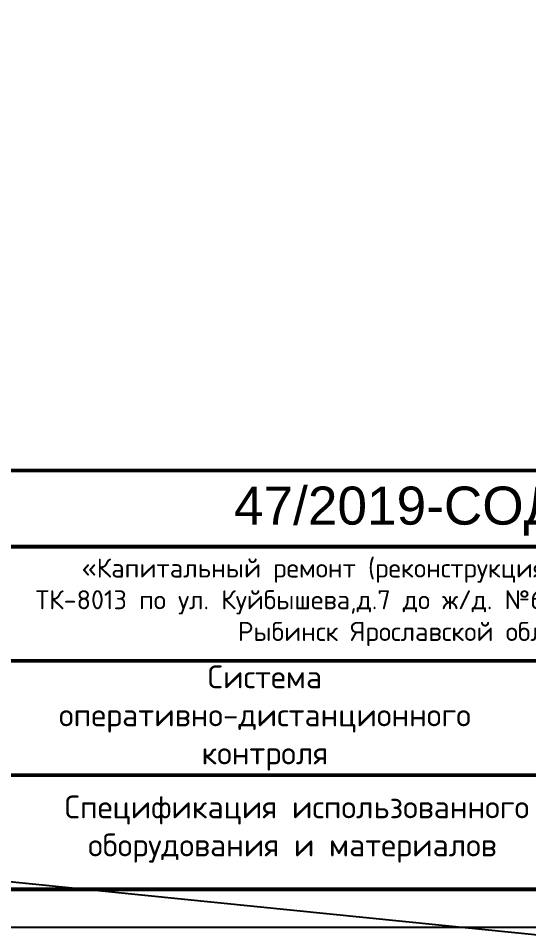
# Model space of a CAD drawing. Header units: millimetres. Extents: x -112426 to 6776, y 1218 to 38707.
# Drawn here: x 6100.1 to 6167.1, y 1401.4 to 1521.1 of the extents above; entities that cross this region are included whole.
import ezdxf
from ezdxf.enums import TextEntityAlignment as Align

# ---------------------------------------------------------------- set-up
doc = ezdxf.new("R2010")
doc.units = ezdxf.units.MM
doc.layers.add('Размеры на чертеже', color=250, linetype='Continuous', lineweight=25)
doc.styles.add('-ISOCPEUR-', font='isocpeur.TTF')
doc.styles.get("Standard").update_dxf_attribs({"font": 'arial.ttf'})

# ---------------------------------------------------------------- blocks, each defined once
blk = doc.blocks.new('*U156')
blk.add_lwpolyline([(0, 0), (420, 0), (420, -297), (0, -297)], close=True)
at = {"const_width": 0.5}
blk.add_lwpolyline([(20, -5), (415, -5), (415, -292), (20, -292)], close=True, dxfattribs=at)
for points in [[(230, -292), (230, -237), (415, -237)], [(295, -247), (415, -247)], [(230, -262), (415, -262)], [(295, -277), (415, -277)]]:
    blk.add_lwpolyline(points, dxfattribs=at)
at = {"style": '-ISOCPEUR-'}
for s, insert, char_height, width, attachment_point in [('\\pi9.87215;{\\C7;«Капитальный ремонт (реконструкция) тепловых сетей от \\P\\pi3.82692;ТК-8013 по ул. Куйбышева,д.7 до ж/д. №6 по ул. Луговая в ГО г. \\P\\pi30.38942;Рыбинск Ярославской области».}', (296.05, -248.55), 2.5, 110.5288, 1), ('Система оперативно-дистанционного контроля ', (330, -269.5), 3, 70, 5)]:
    blk.add_mtext(s, dxfattribs=dict(at, insert=insert, char_height=char_height, width=width, attachment_point=attachment_point))
blk.add_attdef('РАЗРАБОТАЛ', text='', height=2.5, dxfattribs=at).set_placement((250.5, -264.22), align=Align.MIDDLE_LEFT)
at = {"style": '-ISOCPEUR-', "flags": 8}
for tag, height, p in [('ДАТА', 2.5, (290.07, -264.4)), ('ДАТА1', 2.5, (290.07, -269.4)), ('ЛИСТ', 3, (386.39, -271.92)), ('ЛИСТОВ', 3, (403.89, -271.92)), ('ФОРМАТ', 3, (380.97, -294.75))]:
    blk.add_attdef(tag, text='', height=height, dxfattribs=at).set_placement(p, align=Align.MIDDLE_CENTER)
at = {"style": '-ISOCPEUR-'}
blk.add_attdef('ПРОВЕРИЛ', (250.75, -270.73), '', height=2.5, dxfattribs=at)
at = {"style": '-ISOCPEUR-', "flags": 8}
blk.add_attdef('ИМЯ_ЧЕРТЕЖА_001', (321.33, -285.18), '', height=3, dxfattribs=at)

msp = doc.modelspace()

# ---------------------------------------------------------------- linework, layer by layer
msp.add_line((1022.192, 1920.504), (6776.04, 1339.375))

# ---------------------------------------------------------------- block references
at = {"layer": 'Размеры на чертеже', "lineweight": 90}
ref = msp.add_blockref('*U156', (5802.457, 1698.716), dxfattribs=at)
ref.add_attrib('ИМЯ_ЧЕРТЕЖА_001', 'Спецификация использованного', (6106.158, 1416.041), dxfattribs={"layer": '0', "height": 3, "style": '-ISOCPEUR-', "flags": 8})
ref.add_attrib('ИМЯ_ЧЕРТЕЖА_002', 'оборудования и материалов', (6109.233, 1411.041), dxfattribs={"layer": '0', "height": 3, "style": '-ISOCPEUR-'})

# ---------------------------------------------------------------- texts
at = {"insert": (6128.392, 1459.613), "char_height": 5, "width": 38.3472, "attachment_point": 1}
msp.add_mtext('47/2019-СОДК.С', dxfattribs=at)

doc.saveas('drawing.dxf')
